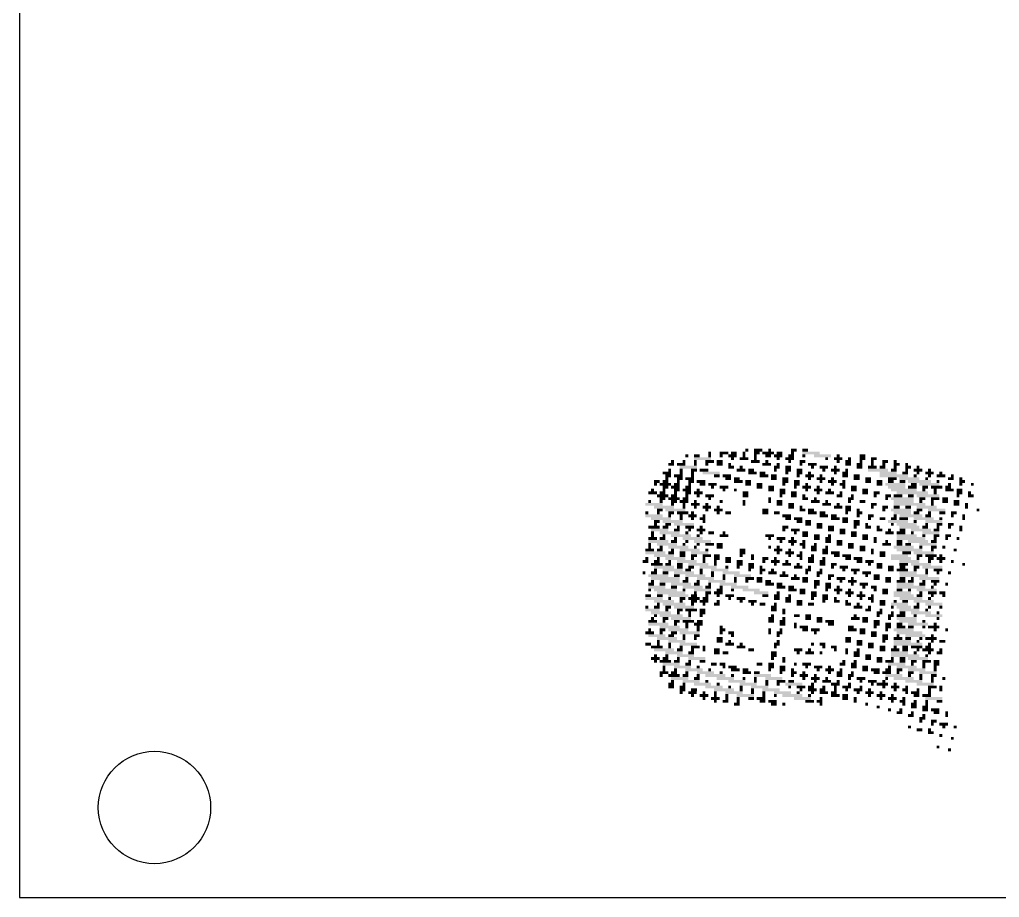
# Model space of a CAD drawing. Extents: x 0 to 386, y 0 to 144.
# Drawn here: x 0 to 21.8, y 0 to 19.53 of the extents above; entities that cross this region are included whole.
import ezdxf

# ---------------------------------------------------------------- set-up
doc = ezdxf.new("R2010")
doc.units = 0
doc.layers.add('20', color=30, linetype='CONTINUOUS')
doc.layers.add('21', color=253, linetype='CONTINUOUS')

# ---------------------------------------------------------------- blocks, each defined once
blk = doc.blocks.new('RECT')
blk.add_solid([(-0.5, -0.5), (0.5, -0.5), (-0.5, 0.5), (0.5, 0.5)])

msp = doc.modelspace()

# ---------------------------------------------------------------- linework, layer by layer
at = {"layer": '20'}
for p, q in [((0, 96.4), (0, 0)), ((0, 0), (385.6, 0))]:
    msp.add_line(p, q, dxfattribs=at)
msp.add_circle((3, 2), 1.25, dxfattribs=at)

# ---------------------------------------------------------------- block references
at = {"layer": '21', "yscale": 0.0635}
for p, xscale in [((14.8435, 9.8243), 0.0635), ((15.0658, 9.8243), 0.127), ((15.3515, 9.8878), 0.0635), ((15.3515, 9.8243), 0.0635), ((15.6055, 9.8243), 0.0635), ((15.669, 9.8878), 0.1905), ((15.8595, 9.8243), 0.1905), ((15.8913, 9.8878), 0.127), ((16.1135, 9.8878), 0.0635), ((16.1135, 9.8243), 0.0635), ((16.177, 9.9512), 0.0635), ((16.431, 9.9512), 0.1905), ((16.3993, 9.8878), 0.127), ((16.3675, 9.8243), 0.0635), ((16.6532, 9.8878), 0.254), ((16.6532, 9.8243), 0.127), ((16.685, 9.9512), 0.0635), ((16.8755, 9.8243), 0.1905), ((16.9073, 9.8878), 0.127), ((17.1613, 9.8243), 0.127), ((17.2248, 9.9512), 0.127), ((17.193, 9.8878), 0.0635), ((17.4788, 9.9512), 0.127), ((17.6058, 9.8878), 0.381), ((17.447, 9.8243), 0.0635), ((17.8598, 9.8243), 0.381), ((18.209, 9.8243), 0.0635), ((18.7488, 9.8243), 0.127), ((14.4943, 9.6338), 0.127), ((14.526, 9.6973), 0.0635), ((14.7165, 9.6338), 0.1905), ((14.8753, 9.5702), 0.381), ((14.78, 9.6973), 0.0635), ((15.1928, 9.7607), 0.381), ((15.034, 9.6973), 0.0635), ((15.034, 9.6338), 0.0635), ((15.3515, 9.6973), 0.1905), ((15.288, 9.6338), 0.0635), ((15.5738, 9.6973), 0.127), ((15.5738, 9.6338), 0.127), ((15.796, 9.6338), 0.0635), ((15.8277, 9.5702), 0.127), ((15.8595, 9.7607), 0.0635), ((16.1135, 9.7607), 0.1905), ((16.05, 9.5702), 0.0635), ((16.3675, 9.6973), 0.1905), ((16.3675, 9.7607), 0.0635), ((16.6215, 9.6338), 0.1905), ((16.6215, 9.6973), 0.0635), ((16.8438, 9.5702), 0.127), ((16.8755, 9.7607), 0.0635), ((16.8755, 9.6338), 0.0635), ((17.1295, 9.7607), 0.1905), ((17.0978, 9.5702), 0.127), ((17.1295, 9.6973), 0.0635), ((17.4153, 9.6973), 0.127), ((17.3835, 9.6338), 0.0635), ((17.6375, 9.6338), 0.1905), ((17.6375, 9.5702), 0.0635), ((17.8915, 9.5702), 0.1905), ((17.955, 9.7607), 0.0635), ((18.209, 9.7607), 0.1905), ((18.1455, 9.5702), 0.0635), ((18.209, 9.6973), 0.0635), ((18.4313, 9.6973), 0.127), ((18.4313, 9.6338), 0.127), ((18.463, 9.7607), 0.0635), ((18.6852, 9.6338), 0.127), ((18.6852, 9.5702), 0.127), ((18.717, 9.6973), 0.0635), ((18.7488, 9.7607), 0.127), ((18.971, 9.5702), 0.1905), ((19.0028, 9.7607), 0.127), ((18.971, 9.6973), 0.0635), ((18.971, 9.6338), 0.0635), ((19.1933, 9.5702), 0.127), ((19.2568, 9.6973), 0.127), ((19.225, 9.6338), 0.0635), ((19.479, 9.6973), 0.0635), ((19.5108, 9.6338), 0.127), ((19.479, 9.5702), 0.0635), ((19.7647, 9.5702), 0.127), ((19.733, 9.6338), 0.0635), ((19.987, 9.5702), 0.0635), ((14.399, 9.4433), 0.1905), ((14.4308, 9.3797), 0.127), ((14.4625, 9.5068), 0.0635), ((14.653, 9.3797), 0.1905), ((14.7165, 9.5068), 0.0635), ((14.7165, 9.4433), 0.0635), ((14.9705, 9.4433), 0.0635), ((14.9705, 9.3797), 0.0635), ((15.0023, 9.5068), 0.127), ((15.2245, 9.5068), 0.1905), ((15.3833, 9.4433), 0.381), ((15.5103, 9.3797), 0.127), ((15.7325, 9.3797), 0.1905), ((16.05, 9.5068), 0.1905), ((16.2722, 9.5068), 0.127), ((16.304, 9.4433), 0.1905), ((16.558, 9.3797), 0.1905), ((16.5263, 9.4433), 0.127), ((16.7803, 9.3797), 0.127), ((16.812, 9.5068), 0.0635), ((17.0978, 9.5068), 0.127), ((17.066, 9.4433), 0.0635), ((17.3517, 9.5068), 0.127), ((17.3517, 9.4433), 0.127), ((17.32, 9.3797), 0.0635), ((17.574, 9.3797), 0.1905), ((17.574, 9.4433), 0.0635), ((17.828, 9.3797), 0.0635), ((17.8915, 9.5068), 0.0635), ((18.1455, 9.5068), 0.1905), ((18.1455, 9.4433), 0.0635), ((18.3678, 9.4433), 0.127), ((18.3678, 9.3797), 0.127), ((18.3995, 9.5068), 0.0635), ((18.6218, 9.3797), 0.127), ((19.098, 9.5068), 0.4445), ((19.3203, 9.4433), 0.381), ((19.4473, 9.3797), 0.635), ((19.4473, 9.5068), 0.127), ((19.7013, 9.4433), 0.127), ((19.733, 9.5068), 0.0635), ((19.987, 9.5068), 0.1905), ((19.9235, 9.3797), 0.0635), ((19.987, 9.4433), 0.0635), ((20.241, 9.4433), 0.1905), ((20.241, 9.5068), 0.0635), ((20.241, 9.3797), 0.0635), ((20.495, 9.3797), 0.1905), ((20.495, 9.4433), 0.0635), ((20.749, 9.3797), 0.0635), ((14.145, 9.1893), 0.0635), ((14.1768, 9.2528), 0.127), ((14.3673, 9.1893), 0.254), ((14.3673, 9.2528), 0.127), ((14.3673, 9.1258), 0.127), ((14.399, 9.3163), 0.0635), ((14.5895, 9.1258), 0.1905), ((14.6212, 9.1893), 0.127), ((14.653, 9.2528), 0.0635), ((14.6848, 9.3163), 0.127), ((14.907, 9.3163), 0.1905), ((14.8753, 9.1258), 0.127), ((14.907, 9.1893), 0.0635), ((14.9388, 9.2528), 0.127), ((15.161, 9.2528), 0.1905), ((15.1928, 9.1893), 0.127), ((15.415, 9.1893), 0.1905), ((15.415, 9.1258), 0.0635), ((15.669, 9.1258), 0.1905), ((15.7643, 9.3163), 0.127), ((15.9865, 9.2528), 0.1905), ((15.9548, 9.3163), 0.127), ((16.2088, 9.2528), 0.127), ((16.2088, 9.1893), 0.127), ((16.4627, 9.1893), 0.127), ((16.4627, 9.1258), 0.127), ((16.7168, 9.1258), 0.127), ((16.7803, 9.3163), 0.127), ((17.0343, 9.3163), 0.127), ((17.0343, 9.2528), 0.127), ((17.0025, 9.1893), 0.0635), ((17.2883, 9.2528), 0.127), ((17.2883, 9.1893), 0.127), ((17.2565, 9.1258), 0.0635), ((17.5105, 9.1258), 0.1905), ((17.5105, 9.1893), 0.0635), ((17.574, 9.3163), 0.0635), ((17.828, 9.3163), 0.1905), ((17.7645, 9.1258), 0.0635), ((17.828, 9.2528), 0.0635), ((18.082, 9.2528), 0.1905), ((18.082, 9.3163), 0.0635), ((18.082, 9.1893), 0.0635), ((18.3042, 9.1893), 0.127), ((18.336, 9.2528), 0.0635), ((18.336, 9.1258), 0.0635), ((18.5583, 9.1258), 0.127), ((18.6218, 9.3163), 0.127), ((18.8758, 9.3163), 0.127), ((18.8758, 9.2528), 0.127), ((19.1298, 9.2528), 0.127), ((19.1298, 9.1893), 0.127), ((19.479, 9.1893), 0.4445), ((19.4155, 9.3163), 0.1905), ((19.3838, 9.2528), 0.127), ((19.5108, 9.1258), 0.381), ((19.7965, 9.3163), 0.4445), ((19.6378, 9.2528), 0.127), ((19.86, 9.1258), 0.1905), ((20.0188, 9.2528), 0.508), ((19.8918, 9.1893), 0.127), ((20.241, 9.1893), 0.4445), ((20.1457, 9.1258), 0.127), ((20.1775, 9.3163), 0.0635), ((20.3998, 9.1258), 0.254), ((20.4315, 9.2528), 0.0635), ((20.6538, 9.1258), 0.127), ((20.7172, 9.3163), 0.127), ((20.6855, 9.1893), 0.0635), ((20.9395, 9.3163), 0.0635), ((20.9713, 9.2528), 0.127), ((20.9395, 9.1893), 0.0635), ((21.1935, 9.1893), 0.0635), ((14.0815, 8.9988), 0.1905), ((14.0815, 9.0623), 0.0635), ((14.3038, 8.9352), 0.254), ((14.3038, 8.9988), 0.127), ((14.3355, 9.0623), 0.0635), ((14.5578, 8.9352), 0.127), ((14.6212, 9.0623), 0.127), ((14.5895, 8.9988), 0.0635), ((14.8435, 9.0623), 0.1905), ((14.8435, 8.9352), 0.0635), ((14.8753, 8.9988), 0.127), ((15.0975, 8.9988), 0.1905), ((15.0975, 9.0623), 0.0635), ((15.0975, 8.9352), 0.0635), ((15.3515, 8.9352), 0.1905), ((15.669, 9.0623), 0.0635), ((15.923, 9.0623), 0.0635), ((16.1453, 8.9988), 0.127), ((16.1453, 8.9352), 0.127), ((16.7168, 9.0623), 0.127), ((16.9708, 9.0623), 0.127), ((16.9708, 8.9988), 0.127), ((16.939, 8.9352), 0.0635), ((17.2248, 8.9988), 0.127), ((17.2248, 8.9352), 0.127), ((17.447, 8.9352), 0.0635), ((17.5105, 9.0623), 0.0635), ((17.7645, 9.0623), 0.1905), ((17.7645, 8.9988), 0.0635), ((18.0185, 8.9988), 0.1905), ((18.0185, 9.0623), 0.0635), ((18.2408, 8.9352), 0.127), ((18.2725, 8.9988), 0.0635), ((18.5265, 8.9352), 0.0635), ((18.5583, 9.0623), 0.127), ((18.8123, 9.0623), 0.127), ((18.8123, 8.9988), 0.127), ((19.0663, 8.9988), 0.127), ((19.0345, 8.9352), 0.0635), ((19.3203, 8.9352), 0.127), ((19.6695, 9.0623), 0.5715), ((19.5425, 8.9352), 0.1905), ((19.86, 8.9988), 0.6985), ((19.8283, 8.9352), 0.127), ((20.2093, 8.9352), 0.508), ((20.114, 9.0623), 0.0635), ((20.368, 9.0623), 0.0635), ((20.368, 8.9988), 0.0635), ((20.6855, 9.0623), 0.1905), ((20.9078, 9.0623), 0.127), ((20.9078, 8.9988), 0.127), ((20.876, 8.9352), 0.0635), ((21.13, 8.9988), 0.0635), ((21.1618, 8.9352), 0.127), ((14.1133, 8.7447), 0.381), ((14.018, 8.8083), 0.0635), ((14.272, 8.8083), 0.0635), ((14.3038, 8.8718), 0.127), ((14.5578, 8.8718), 0.254), ((14.526, 8.7447), 0.0635), ((14.5578, 8.8083), 0.127), ((14.78, 8.8083), 0.1905), ((14.8117, 8.8718), 0.127), ((14.78, 8.7447), 0.0635), ((15.034, 8.7447), 0.1905), ((15.034, 8.8083), 0.0635), ((15.288, 8.7447), 0.0635), ((15.3515, 8.8718), 0.0635), ((15.6055, 8.8083), 0.0635), ((16.1135, 8.8083), 0.0635), ((16.1135, 8.7447), 0.0635), ((16.685, 8.8718), 0.0635), ((16.685, 8.8083), 0.0635), ((16.9073, 8.8083), 0.127), ((16.9073, 8.7447), 0.127), ((17.1613, 8.7447), 0.127), ((17.4788, 8.8718), 0.127), ((17.701, 8.8083), 0.1905), ((17.701, 8.8718), 0.0635), ((17.955, 8.7447), 0.1905), ((17.955, 8.8083), 0.0635), ((18.209, 8.7447), 0.0635), ((18.4947, 8.8718), 0.127), ((18.463, 8.8083), 0.0635), ((18.7488, 8.8083), 0.127), ((19.0028, 8.7447), 0.127), ((19.2885, 8.8718), 0.0635), ((19.6378, 8.8718), 0.508), ((19.6695, 8.8083), 0.4445), ((19.7965, 8.7447), 0.6985), ((20.0823, 8.8718), 0.127), ((20.0505, 8.8083), 0.0635), ((20.368, 8.8718), 0.1905), ((20.3045, 8.8083), 0.0635), ((20.3045, 8.7447), 0.0635), ((20.5903, 8.8718), 0.127), ((20.5903, 8.8083), 0.127), ((20.8443, 8.8083), 0.127), ((20.8443, 8.7447), 0.127), ((21.0665, 8.7447), 0.0635), ((13.9545, 8.5542), 0.0635), ((14.1133, 8.4908), 0.381), ((14.3355, 8.6813), 0.4445), ((14.2403, 8.6178), 0.127), ((14.2085, 8.5542), 0.0635), ((14.5895, 8.6178), 0.4445), ((14.4625, 8.4908), 0.0635), ((14.4943, 8.5542), 0.127), ((14.7483, 8.5542), 0.254), ((14.7165, 8.4908), 0.0635), ((14.78, 8.6813), 0.0635), ((14.9705, 8.4908), 0.1905), ((14.9705, 8.5542), 0.0635), ((15.034, 8.6813), 0.0635), ((15.288, 8.6813), 0.1905), ((15.2245, 8.4908), 0.0635), ((15.288, 8.6178), 0.0635), ((15.542, 8.6178), 0.1905), ((15.542, 8.6813), 0.0635), ((15.542, 8.5542), 0.0635), ((15.7643, 8.5542), 0.127), ((16.5898, 8.6178), 0.127), ((16.5898, 8.5542), 0.127), ((16.8438, 8.5542), 0.127), ((17.066, 8.4908), 0.1905), ((17.1613, 8.6813), 0.127), ((17.3835, 8.6813), 0.0635), ((17.4153, 8.6178), 0.127), ((17.6375, 8.5542), 0.1905), ((17.6058, 8.6178), 0.127), ((17.8598, 8.5542), 0.127), ((17.8915, 8.4908), 0.1905), ((18.1137, 8.4908), 0.127), ((18.209, 8.6813), 0.1905), ((18.4313, 8.6813), 0.127), ((18.4313, 8.6178), 0.127), ((18.3995, 8.5542), 0.0635), ((18.6852, 8.5542), 0.127), ((18.6535, 8.6178), 0.0635), ((18.6535, 8.4908), 0.0635), ((18.9393, 8.4908), 0.127), ((18.971, 8.6813), 0.0635), ((19.2568, 8.6813), 0.127), ((19.225, 8.6178), 0.0635), ((19.606, 8.6178), 0.4445), ((19.5108, 8.6813), 0.127), ((19.6378, 8.5542), 0.381), ((19.479, 8.4908), 0.0635), ((19.8283, 8.4908), 0.508), ((19.7647, 8.6813), 0.127), ((19.9552, 8.5542), 0.127), ((20.1775, 8.6813), 0.4445), ((20.0188, 8.6178), 0.127), ((20.2093, 8.4908), 0.127), ((20.3998, 8.6178), 0.381), ((20.241, 8.5542), 0.0635), ((20.5267, 8.5542), 0.127), ((20.749, 8.4908), 0.0635), ((20.7808, 8.5542), 0.127), ((21.003, 8.4908), 0.0635), ((21.0665, 8.6813), 0.0635), ((21.3205, 8.6178), 0.0635), ((14.272, 8.4273), 0.4445), ((14.145, 8.3003), 0.0635), ((14.1768, 8.3637), 0.127), ((14.526, 8.3637), 0.4445), ((14.4308, 8.3003), 0.127), ((14.78, 8.3003), 0.4445), ((14.7165, 8.4273), 0.0635), ((14.9705, 8.4273), 0.0635), ((15.1928, 8.4273), 0.127), ((15.2245, 8.3637), 0.0635), ((17.0978, 8.4273), 0.127), ((17.32, 8.4273), 0.1905), ((17.3517, 8.3637), 0.127), ((17.5422, 8.3637), 0.127), ((17.5422, 8.3003), 0.127), ((17.7963, 8.3003), 0.127), ((18.1455, 8.4273), 0.1905), ((18.3678, 8.4273), 0.127), ((18.3678, 8.3637), 0.127), ((18.6218, 8.3637), 0.127), ((18.6218, 8.3003), 0.127), ((18.844, 8.3003), 0.0635), ((18.9075, 8.4273), 0.0635), ((19.1933, 8.4273), 0.127), ((19.5425, 8.3637), 0.4445), ((19.4473, 8.4273), 0.127), ((19.4155, 8.3003), 0.0635), ((19.733, 8.3003), 0.4445), ((19.6695, 8.4273), 0.1905), ((20.114, 8.4273), 0.4445), ((19.9235, 8.3637), 0.0635), ((20.3362, 8.3637), 0.381), ((20.1775, 8.3003), 0.0635), ((20.4633, 8.3003), 0.127), ((20.495, 8.4273), 0.0635), ((20.7172, 8.3003), 0.127), ((21.003, 8.4273), 0.0635), ((14.1133, 8.2368), 0.254), ((14.0815, 8.1098), 0.0635), ((14.0815, 8.0463), 0.0635), ((14.2403, 8.1733), 0.381), ((14.4625, 8.1098), 0.4445), ((14.3355, 8.0463), 0.0635), ((14.3673, 8.2368), 0.127), ((14.7165, 8.0463), 0.4445), ((14.6212, 8.1733), 0.127), ((14.653, 8.2368), 0.0635), ((14.907, 8.2368), 0.1905), ((14.8435, 8.1098), 0.0635), ((14.907, 8.1733), 0.0635), ((15.161, 8.1733), 0.1905), ((15.0975, 8.0463), 0.0635), ((15.161, 8.2368), 0.0635), ((15.161, 8.1098), 0.0635), ((15.3833, 8.1098), 0.127), ((15.669, 8.0463), 0.1905), ((15.669, 8.1098), 0.0635), ((16.685, 8.0463), 0.1905), ((17.0343, 8.2368), 0.127), ((17.0025, 8.1733), 0.0635), ((17.2565, 8.1733), 0.1905), ((17.2565, 8.1098), 0.0635), ((17.4788, 8.1098), 0.127), ((17.4788, 8.0463), 0.127), ((17.7327, 8.0463), 0.127), ((17.7963, 8.2368), 0.127), ((18.0503, 8.2368), 0.127), ((18.0503, 8.1733), 0.127), ((18.0185, 8.0463), 0.0635), ((18.3042, 8.1733), 0.127), ((18.3042, 8.1098), 0.127), ((18.5583, 8.1098), 0.127), ((18.5583, 8.0463), 0.127), ((18.59, 8.2368), 0.0635), ((18.8123, 8.0463), 0.127), ((18.8758, 8.2368), 0.127), ((19.098, 8.2368), 0.0635), ((19.1298, 8.1733), 0.127), ((19.352, 8.1098), 0.1905), ((19.352, 8.1733), 0.0635), ((19.606, 8.1098), 0.1905), ((19.733, 8.0463), 0.4445), ((19.7965, 8.2368), 0.4445), ((19.6378, 8.1733), 0.127), ((20.0505, 8.1733), 0.4445), ((19.86, 8.1098), 0.0635), ((20.1457, 8.2368), 0.127), ((20.2728, 8.1098), 0.381), ((20.114, 8.0463), 0.0635), ((20.3998, 8.1733), 0.127), ((20.3998, 8.0463), 0.127), ((20.4315, 8.2368), 0.0635), ((20.6538, 8.0463), 0.127), ((20.6855, 8.2368), 0.0635), ((20.9395, 8.2368), 0.0635), ((20.9395, 8.1733), 0.0635), ((14.0815, 7.9828), 0.1905), ((14.2085, 7.9193), 0.4445), ((14.018, 7.8558), 0.0635), ((14.399, 7.8558), 0.4445), ((14.3038, 7.9828), 0.127), ((14.5578, 7.9193), 0.127), ((14.5895, 7.9828), 0.0635), ((14.9705, 7.9828), 0.4445), ((14.78, 7.8558), 0.0635), ((14.8435, 7.9193), 0.0635), ((15.1928, 7.9193), 0.381), ((15.0975, 7.8558), 0.0635), ((15.3515, 7.8558), 0.1905), ((15.5738, 7.8558), 0.127), ((16.685, 7.9828), 0.0635), ((16.939, 7.9828), 0.1905), ((16.939, 7.9193), 0.0635), ((17.193, 7.9193), 0.1905), ((17.193, 7.9828), 0.0635), ((17.193, 7.8558), 0.0635), ((17.4153, 7.8558), 0.127), ((17.447, 7.9193), 0.0635), ((17.7327, 7.9828), 0.127), ((17.701, 7.8558), 0.0635), ((17.9868, 7.9828), 0.127), ((17.9868, 7.9193), 0.127), ((18.2408, 7.9193), 0.127), ((18.2408, 7.8558), 0.127), ((18.4947, 7.8558), 0.127), ((18.8123, 7.9828), 0.127), ((19.0345, 7.9828), 0.0635), ((19.0345, 7.9193), 0.0635), ((19.2885, 7.8558), 0.1905), ((19.2885, 7.9193), 0.0635), ((19.5742, 7.9193), 0.127), ((19.5742, 7.8558), 0.127), ((19.8283, 7.9828), 0.635), ((19.7647, 7.8558), 0.127), ((19.987, 7.9193), 0.4445), ((20.2093, 7.8558), 0.381), ((20.3362, 7.9193), 0.127), ((20.368, 7.9828), 0.0635), ((20.622, 7.9828), 0.0635), ((20.876, 7.9828), 0.0635), ((14.145, 7.6653), 0.4445), ((14.018, 7.7288), 0.1905), ((14.018, 7.7923), 0.0635), ((14.3355, 7.6018), 0.4445), ((14.2403, 7.7288), 0.127), ((14.272, 7.7923), 0.0635), ((14.653, 7.7923), 0.4445), ((14.4943, 7.6653), 0.127), ((14.526, 7.7288), 0.0635), ((14.907, 7.7288), 0.4445), ((14.7483, 7.6653), 0.127), ((14.7483, 7.6018), 0.127), ((15.1293, 7.6653), 0.381), ((15.0023, 7.6018), 0.127), ((15.034, 7.7923), 0.0635), ((15.288, 7.6018), 0.1905), ((15.288, 7.7288), 0.0635), ((15.5103, 7.6018), 0.127), ((15.5738, 7.7923), 0.127), ((16.0817, 7.7288), 0.127), ((16.0817, 7.6653), 0.127), ((16.05, 7.6018), 0.0635), ((16.304, 7.6018), 0.0635), ((16.685, 7.7923), 0.0635), ((16.8755, 7.7288), 0.1905), ((16.8755, 7.7923), 0.0635), ((16.8755, 7.6653), 0.0635), ((17.1295, 7.6653), 0.1905), ((17.1295, 7.7288), 0.0635), ((17.1295, 7.6018), 0.0635), ((17.3517, 7.6018), 0.127), ((17.3835, 7.6653), 0.0635), ((17.447, 7.7923), 0.0635), ((17.6693, 7.7923), 0.127), ((17.6693, 7.7288), 0.127), ((17.6375, 7.6018), 0.0635), ((17.9232, 7.7288), 0.127), ((17.9232, 7.6653), 0.127), ((17.955, 7.7923), 0.0635), ((18.1455, 7.6653), 0.1905), ((18.1773, 7.6018), 0.127), ((18.3995, 7.6018), 0.1905), ((18.4947, 7.7923), 0.127), ((18.7488, 7.7923), 0.127), ((18.7488, 7.7288), 0.127), ((18.971, 7.7288), 0.0635), ((18.971, 7.6653), 0.0635), ((19.1933, 7.6653), 0.127), ((19.1933, 7.6018), 0.127), ((19.5742, 7.6018), 0.381), ((19.6695, 7.7923), 0.4445), ((19.7965, 7.7288), 0.5715), ((19.733, 7.6653), 0.1905), ((20.114, 7.6653), 0.4445), ((20.0188, 7.6018), 0.127), ((20.0505, 7.7923), 0.0635), ((20.2728, 7.6018), 0.254), ((20.3362, 7.7923), 0.127), ((20.3045, 7.7288), 0.0635), ((20.495, 7.6018), 0.0635), ((20.5585, 7.7923), 0.0635), ((20.8125, 7.7288), 0.0635), ((13.9228, 7.4748), 0.127), ((13.9545, 7.5383), 0.0635), ((14.1768, 7.4113), 0.254), ((14.1768, 7.4748), 0.127), ((14.2085, 7.5383), 0.0635), ((14.5895, 7.5383), 0.4445), ((14.4308, 7.4113), 0.127), ((14.4625, 7.4748), 0.0635), ((14.8435, 7.4748), 0.4445), ((14.6848, 7.4113), 0.127), ((15.0975, 7.4113), 0.4445), ((14.9705, 7.5383), 0.0635), ((15.2245, 7.5383), 0.0635), ((15.2245, 7.4748), 0.0635), ((15.4785, 7.4748), 0.0635), ((15.4785, 7.4113), 0.0635), ((15.5103, 7.5383), 0.127), ((15.7643, 7.5383), 0.127), ((15.7643, 7.4748), 0.127), ((16.0183, 7.4748), 0.127), ((16.0183, 7.4113), 0.127), ((16.2722, 7.4113), 0.127), ((16.304, 7.5383), 0.0635), ((16.5898, 7.5383), 0.127), ((16.558, 7.4748), 0.0635), ((16.812, 7.4748), 0.1905), ((16.812, 7.5383), 0.0635), ((16.812, 7.4113), 0.0635), ((17.066, 7.4113), 0.1905), ((17.066, 7.4748), 0.0635), ((17.32, 7.4113), 0.0635), ((17.3835, 7.5383), 0.0635), ((17.6058, 7.5383), 0.127), ((17.6058, 7.4748), 0.127), ((17.8598, 7.4748), 0.127), ((17.8598, 7.4113), 0.127), ((17.8915, 7.5383), 0.0635), ((18.1137, 7.4113), 0.127), ((18.4313, 7.5383), 0.127), ((18.6535, 7.5383), 0.1905), ((18.6852, 7.4748), 0.127), ((18.9075, 7.4748), 0.1905), ((18.9075, 7.4113), 0.0635), ((19.1298, 7.4113), 0.127), ((19.606, 7.5383), 0.4445), ((19.6695, 7.4113), 0.1905), ((19.7965, 7.4748), 0.4445), ((20.0505, 7.4113), 0.4445), ((19.987, 7.5383), 0.0635), ((20.2728, 7.5383), 0.127), ((20.241, 7.4748), 0.0635), ((20.495, 7.5383), 0.1905), ((20.495, 7.4748), 0.0635), ((20.749, 7.4748), 0.0635), ((21.003, 7.4113), 0.0635), ((13.891, 7.2208), 0.0635), ((14.1133, 7.2208), 0.127), ((14.3355, 7.3478), 0.4445), ((14.145, 7.2843), 0.0635), ((14.526, 7.2843), 0.4445), ((14.3673, 7.2208), 0.127), ((14.78, 7.2208), 0.4445), ((14.6848, 7.3478), 0.127), ((14.8753, 7.2843), 0.127), ((14.9388, 7.3478), 0.127), ((15.161, 7.2843), 0.0635), ((15.161, 7.2208), 0.0635), ((15.3198, 7.3478), 0.381), ((15.415, 7.2208), 0.0635), ((15.5738, 7.2843), 0.381), ((15.8277, 7.2208), 0.381), ((15.7325, 7.3478), 0.0635), ((15.9865, 7.3478), 0.0635), ((16.2722, 7.3478), 0.127), ((16.2405, 7.2843), 0.0635), ((16.4945, 7.3478), 0.0635), ((16.4945, 7.2208), 0.0635), ((16.5263, 7.2843), 0.127), ((16.7485, 7.2208), 0.1905), ((16.7485, 7.2843), 0.0635), ((17.0025, 7.2208), 0.0635), ((17.32, 7.3478), 0.1905), ((17.5422, 7.2843), 0.127), ((17.5105, 7.2208), 0.0635), ((17.574, 7.3478), 0.0635), ((17.7963, 7.2208), 0.127), ((17.828, 7.2843), 0.0635), ((18.082, 7.3478), 0.0635), ((18.336, 7.3478), 0.1905), ((18.336, 7.2843), 0.0635), ((18.59, 7.2843), 0.1905), ((18.59, 7.2208), 0.0635), ((18.844, 7.2208), 0.1905), ((19.1298, 7.3478), 0.127), ((19.3838, 7.3478), 0.127), ((19.3838, 7.2843), 0.127), ((19.6378, 7.2843), 0.254), ((19.7647, 7.2208), 0.381), ((19.6378, 7.3478), 0.127), ((19.9552, 7.3478), 0.127), ((19.9235, 7.2843), 0.0635), ((20.3045, 7.3478), 0.4445), ((20.1775, 7.2843), 0.0635), ((20.1775, 7.2208), 0.0635), ((20.4315, 7.2843), 0.1905), ((20.4315, 7.2208), 0.0635), ((20.6855, 7.2208), 0.0635), ((14.2085, 7.1573), 0.4445), ((14.0498, 6.9668), 0.127), ((14.0815, 7.0303), 0.0635), ((14.3673, 7.0938), 0.635), ((14.4625, 7.0303), 0.4445), ((14.3038, 6.9668), 0.127), ((14.7165, 6.9668), 0.4445), ((14.6212, 7.1573), 0.127), ((14.8117, 7.0303), 0.127), ((15.034, 7.1573), 0.4445), ((14.8435, 7.0938), 0.0635), ((15.0658, 6.9668), 0.127), ((15.0975, 7.0303), 0.0635), ((15.2563, 7.0938), 0.381), ((15.3515, 6.9668), 0.0635), ((15.5103, 7.0303), 0.381), ((15.415, 7.1573), 0.0635), ((15.7643, 6.9668), 0.381), ((15.669, 7.1573), 0.0635), ((15.669, 7.0938), 0.0635), ((16.0817, 7.1573), 0.381), ((15.923, 7.0938), 0.0635), ((15.923, 7.0303), 0.0635), ((16.2405, 7.0938), 0.1905), ((16.177, 7.0303), 0.0635), ((16.4627, 7.0938), 0.127), ((16.4627, 7.0303), 0.127), ((16.6532, 7.0303), 0.127), ((16.685, 6.9668), 0.1905), ((16.9073, 6.9668), 0.127), ((17.0025, 7.1573), 0.1905), ((17.2565, 7.0938), 0.1905), ((17.2565, 7.1573), 0.0635), ((17.4788, 7.0938), 0.127), ((17.4788, 7.0303), 0.127), ((17.7327, 7.0303), 0.127), ((17.7327, 6.9668), 0.127), ((17.7645, 7.1573), 0.0635), ((17.9868, 6.9668), 0.127), ((18.0503, 7.1573), 0.127), ((18.0185, 7.0938), 0.0635), ((18.2725, 7.0938), 0.1905), ((18.2725, 7.0303), 0.0635), ((18.5265, 7.0303), 0.1905), ((18.5265, 7.0938), 0.0635), ((18.5265, 6.9668), 0.0635), ((18.7805, 6.9668), 0.1905), ((18.844, 7.1573), 0.0635), ((19.0663, 7.1573), 0.127), ((19.0663, 7.0938), 0.127), ((19.3203, 7.0938), 0.127), ((19.3203, 7.0303), 0.127), ((19.606, 7.0303), 0.1905), ((19.7013, 6.9668), 0.381), ((19.8918, 7.1573), 0.635), ((19.6378, 7.0938), 0.127), ((19.8283, 7.0303), 0.127), ((19.86, 7.0938), 0.0635), ((20.241, 7.0938), 0.4445), ((20.0823, 6.9668), 0.127), ((20.114, 7.0303), 0.0635), ((20.368, 7.0303), 0.1905), ((20.368, 6.9668), 0.0635), ((20.622, 6.9668), 0.0635), ((14.1768, 6.9033), 0.381), ((14.018, 6.8398), 0.0635), ((14.3673, 6.8398), 0.508), ((14.4943, 6.7763), 0.635), ((14.5578, 6.9033), 0.127), ((14.9705, 6.9033), 0.4445), ((14.78, 6.8398), 0.0635), ((15.1928, 6.8398), 0.381), ((15.034, 6.7763), 0.0635), ((15.3198, 6.9033), 0.127), ((15.3198, 6.7763), 0.127), ((15.542, 6.7763), 0.1905), ((15.5738, 6.8398), 0.127), ((15.6055, 6.9033), 0.0635), ((15.8595, 6.8398), 0.0635), ((16.0183, 6.9033), 0.381), ((16.2722, 6.8398), 0.381), ((16.4945, 6.7763), 0.3175), ((16.939, 6.9033), 0.1905), ((16.8755, 6.7763), 0.0635), ((17.1613, 6.9033), 0.127), ((17.193, 6.8398), 0.1905), ((17.4153, 6.8398), 0.127), ((17.4153, 6.7763), 0.127), ((17.6693, 6.7763), 0.127), ((17.701, 6.9033), 0.0635), ((17.955, 6.8398), 0.0635), ((17.9868, 6.9033), 0.127), ((18.209, 6.8398), 0.1905), ((18.209, 6.9033), 0.0635), ((18.209, 6.7763), 0.0635), ((18.463, 6.7763), 0.1905), ((18.463, 6.8398), 0.0635), ((18.717, 6.7763), 0.0635), ((18.7805, 6.9033), 0.0635), ((19.0028, 6.9033), 0.127), ((19.0345, 6.8398), 0.0635), ((19.2568, 6.8398), 0.127), ((19.2568, 6.7763), 0.127), ((19.6378, 6.7763), 0.381), ((19.5742, 6.8398), 0.127), ((19.8283, 6.9033), 0.635), ((19.7965, 6.8398), 0.0635), ((20.1775, 6.8398), 0.4445), ((20.0505, 6.7763), 0.0635), ((20.3045, 6.7763), 0.1905), ((20.3045, 6.9033), 0.0635), ((20.5267, 6.7763), 0.127), ((13.9863, 6.7128), 0.127), ((14.1133, 6.6493), 0.381), ((14.3355, 6.5857), 0.4445), ((14.2403, 6.7128), 0.127), ((14.2085, 6.5223), 0.0635), ((14.5578, 6.5223), 0.508), ((14.653, 6.7128), 0.4445), ((14.4625, 6.6493), 0.0635), ((14.7165, 6.5857), 0.0635), ((14.7483, 6.6493), 0.127), ((15.0023, 6.6493), 0.254), ((14.9705, 6.5223), 0.0635), ((15.0023, 6.7128), 0.127), ((15.0023, 6.5857), 0.127), ((15.2245, 6.5857), 0.1905), ((15.2563, 6.6493), 0.127), ((15.2245, 6.5223), 0.0635), ((15.288, 6.7128), 0.0635), ((15.5103, 6.5223), 0.127), ((15.542, 6.7128), 0.0635), ((15.542, 6.5857), 0.0635), ((15.796, 6.7128), 0.1905), ((15.796, 6.6493), 0.0635), ((16.05, 6.6493), 0.1905), ((16.05, 6.5857), 0.0635), ((16.304, 6.5857), 0.1905), ((16.304, 6.5223), 0.0635), ((16.5263, 6.5223), 0.127), ((16.5898, 6.7128), 0.127), ((16.8438, 6.7128), 0.127), ((16.8438, 6.6493), 0.127), ((16.812, 6.5223), 0.0635), ((17.0978, 6.6493), 0.127), ((17.0978, 6.5857), 0.127), ((17.1295, 6.7128), 0.0635), ((17.3517, 6.5857), 0.127), ((17.3517, 6.5223), 0.127), ((17.6058, 6.5223), 0.127), ((17.6693, 6.7128), 0.127), ((17.6375, 6.6493), 0.0635), ((17.9232, 6.7128), 0.127), ((17.9232, 6.6493), 0.127), ((17.8915, 6.5857), 0.0635), ((18.1455, 6.6493), 0.0635), ((18.1773, 6.5857), 0.127), ((18.3995, 6.5857), 0.0635), ((18.4313, 6.5223), 0.127), ((18.463, 6.7128), 0.0635), ((18.717, 6.7128), 0.1905), ((18.6535, 6.5223), 0.0635), ((18.717, 6.6493), 0.0635), ((18.9393, 6.6493), 0.127), ((18.971, 6.7128), 0.0635), ((18.971, 6.5857), 0.0635), ((19.1933, 6.5857), 0.127), ((19.1933, 6.5223), 0.127), ((19.5742, 6.5223), 0.381), ((19.6695, 6.7128), 0.4445), ((19.479, 6.5857), 0.0635), ((19.8283, 6.6493), 0.508), ((19.7013, 6.5857), 0.127), ((20.114, 6.5857), 0.4445), ((19.987, 6.5223), 0.0635), ((20.0188, 6.7128), 0.127), ((20.3362, 6.5223), 0.381), ((20.241, 6.6493), 0.0635), ((20.3045, 6.7128), 0.0635), ((20.5585, 6.7128), 0.0635), ((13.9545, 6.4588), 0.0635), ((14.0815, 6.3952), 0.3175), ((14.272, 6.3318), 0.4445), ((14.1768, 6.4588), 0.127), ((14.399, 6.3952), 0.0635), ((14.4308, 6.4588), 0.127), ((14.78, 6.4588), 0.4445), ((14.653, 6.3318), 0.0635), ((14.6848, 6.3952), 0.127), ((14.9388, 6.3952), 0.254), ((14.907, 6.3318), 0.0635), ((15.1928, 6.3952), 0.127), ((15.1928, 6.3318), 0.127), ((16.7803, 6.4588), 0.127), ((16.7803, 6.3952), 0.127), ((17.0025, 6.3952), 0.0635), ((17.0025, 6.3318), 0.0635), ((18.6535, 6.4588), 0.1905), ((18.8758, 6.3952), 0.127), ((18.9075, 6.4588), 0.0635), ((19.1298, 6.3318), 0.127), ((19.1615, 6.3952), 0.0635), ((19.4155, 6.4588), 0.0635), ((19.4155, 6.3318), 0.0635), ((19.6695, 6.4588), 0.3175), ((19.7965, 6.3952), 0.4445), ((19.6378, 6.3318), 0.127), ((20.0505, 6.3318), 0.4445), ((19.9552, 6.4588), 0.127), ((20.1775, 6.3952), 0.0635), ((20.241, 6.4588), 0.0635), ((20.4315, 6.3318), 0.0635), ((20.495, 6.4588), 0.0635), ((14.0815, 6.1413), 0.1905), ((14.2085, 6.0777), 0.4445), ((14.0815, 6.2048), 0.0635), ((14.145, 6.2683), 0.0635), ((14.4943, 6.2683), 0.508), ((14.3355, 6.1413), 0.0635), ((14.3673, 6.2048), 0.127), ((14.7165, 6.2048), 0.4445), ((14.6212, 6.1413), 0.127), ((14.5895, 6.0777), 0.0635), ((14.8753, 6.1413), 0.254), ((14.8435, 6.0777), 0.0635), ((14.907, 6.2683), 0.0635), ((15.0975, 6.0777), 0.1905), ((15.1293, 6.1413), 0.127), ((15.161, 6.2683), 0.0635), ((16.7168, 6.2048), 0.127), ((16.7168, 6.1413), 0.127), ((16.7485, 6.2683), 0.0635), ((16.9708, 6.1413), 0.127), ((16.9708, 6.0777), 0.127), ((17.0025, 6.2048), 0.0635), ((17.2883, 6.2683), 0.127), ((17.2565, 6.0777), 0.0635), ((17.5422, 6.2683), 0.127), ((17.5422, 6.2048), 0.127), ((17.7963, 6.2048), 0.127), ((17.7963, 6.1413), 0.127), ((18.0185, 6.1413), 0.1905), ((18.0503, 6.0777), 0.127), ((18.59, 6.2048), 0.1905), ((18.59, 6.2683), 0.0635), ((18.8123, 6.2048), 0.127), ((18.8123, 6.1413), 0.127), ((19.0663, 6.1413), 0.127), ((19.0663, 6.0777), 0.127), ((19.098, 6.2683), 0.0635), ((19.3203, 6.0777), 0.127), ((19.3838, 6.2683), 0.127), ((19.352, 6.2048), 0.0635), ((19.5742, 6.0777), 0.127), ((19.606, 6.2683), 0.1905), ((19.733, 6.2048), 0.4445), ((19.7647, 6.1413), 0.381), ((19.987, 6.0777), 0.4445), ((19.9235, 6.2683), 0.0635), ((20.114, 6.1413), 0.0635), ((20.3362, 6.2683), 0.381), ((20.368, 6.0777), 0.0635), ((20.4315, 6.2048), 0.0635), ((14.018, 5.8872), 0.1905), ((14.018, 5.9508), 0.0635), ((14.4625, 6.0143), 0.4445), ((14.272, 5.8872), 0.0635), ((14.3038, 5.9508), 0.127), ((14.653, 5.9508), 0.4445), ((14.5578, 5.8872), 0.127), ((14.907, 5.8872), 0.4445), ((14.8435, 6.0143), 0.0635), ((15.0975, 6.0143), 0.0635), ((15.0975, 5.9508), 0.0635), ((15.6055, 6.0143), 0.0635), ((15.6372, 5.9508), 0.127), ((15.6055, 5.8872), 0.0635), ((15.8277, 5.8872), 0.127), ((16.685, 5.9508), 0.0635), ((16.685, 5.8872), 0.0635), ((16.9073, 5.8872), 0.127), ((16.939, 5.9508), 0.0635), ((17.2565, 6.0143), 0.0635), ((17.447, 6.0143), 0.1905), ((17.4788, 5.9508), 0.127), ((17.701, 5.9508), 0.1905), ((17.701, 5.8872), 0.0635), ((18.4947, 6.0143), 0.127), ((18.5265, 5.9508), 0.1905), ((18.7488, 5.9508), 0.127), ((18.7488, 5.8872), 0.127), ((19.0028, 5.8872), 0.127), ((19.0345, 6.0143), 0.0635), ((19.3203, 6.0143), 0.127), ((19.2885, 5.9508), 0.0635), ((19.6695, 5.9508), 0.4445), ((19.606, 6.0143), 0.1905), ((19.7965, 5.8872), 0.5715), ((19.8283, 6.0143), 0.127), ((20.114, 6.0143), 0.0635), ((20.3362, 6.0143), 0.254), ((20.368, 5.9508), 0.0635), ((20.622, 5.9508), 0.0635), ((14.1768, 5.8238), 0.381), ((14.399, 5.7603), 0.4445), ((14.2085, 5.6968), 0.0635), ((14.6212, 5.6968), 0.381), ((14.4943, 5.8238), 0.127), ((14.78, 5.8238), 0.0635), ((14.78, 5.7603), 0.0635), ((15.0658, 5.8238), 0.127), ((15.034, 5.7603), 0.0635), ((15.5738, 5.7603), 0.127), ((15.5738, 5.6968), 0.127), ((15.796, 5.6968), 0.0635), ((15.8595, 5.8238), 0.0635), ((16.8755, 5.8238), 0.0635), ((16.8755, 5.6968), 0.0635), ((18.4313, 5.7603), 0.127), ((18.4313, 5.6968), 0.127), ((18.6852, 5.6968), 0.127), ((19.0028, 5.8238), 0.127), ((19.2568, 5.8238), 0.127), ((19.2568, 5.7603), 0.127), ((19.225, 5.6968), 0.0635), ((19.5425, 5.7603), 0.1905), ((19.6378, 5.6968), 0.381), ((19.5425, 5.8238), 0.0635), ((19.7647, 5.7603), 0.127), ((19.9235, 5.8238), 0.4445), ((19.987, 5.6968), 0.0635), ((20.0505, 5.7603), 0.0635), ((20.2728, 5.7603), 0.254), ((20.3045, 5.8238), 0.0635), ((20.3045, 5.6968), 0.0635), ((20.5267, 5.6968), 0.127), ((13.9863, 5.6333), 0.127), ((14.1768, 5.5697), 0.254), ((14.3355, 5.5063), 0.4445), ((14.2085, 5.6333), 0.0635), ((14.5578, 5.4428), 0.381), ((14.4625, 5.6333), 0.0635), ((14.4625, 5.5697), 0.0635), ((14.6848, 5.5063), 0.127), ((14.7165, 5.5697), 0.0635), ((14.8753, 5.6333), 0.381), ((14.9388, 5.4428), 0.127), ((14.9705, 5.5063), 0.0635), ((15.034, 5.5697), 0.1905), ((15.2245, 5.5697), 0.0635), ((15.2245, 5.5063), 0.0635), ((15.5103, 5.5063), 0.127), ((15.5103, 5.4428), 0.127), ((15.7008, 5.4428), 0.127), ((15.796, 5.6333), 0.1905), ((16.05, 5.5697), 0.1905), ((16.05, 5.6333), 0.0635), ((16.2722, 5.5063), 0.127), ((16.7803, 5.4428), 0.127), ((16.8438, 5.6333), 0.127), ((16.812, 5.5697), 0.0635), ((17.32, 5.5063), 0.1905), ((17.32, 5.4428), 0.0635), ((17.574, 5.4428), 0.1905), ((17.574, 5.5063), 0.0635), ((17.6375, 5.6333), 0.0635), ((17.8598, 5.6333), 0.127), ((17.828, 5.4428), 0.0635), ((17.8915, 5.5697), 0.0635), ((18.1137, 5.5697), 0.127), ((18.1455, 5.5063), 0.0635), ((18.3995, 5.5063), 0.0635), ((18.3995, 5.4428), 0.0635), ((18.6218, 5.4428), 0.127), ((18.6852, 5.6333), 0.127), ((18.6535, 5.5063), 0.0635), ((18.9393, 5.6333), 0.127), ((18.9393, 5.5697), 0.127), ((19.1933, 5.5697), 0.127), ((19.1933, 5.5063), 0.127), ((19.479, 5.5063), 0.1905), ((19.5742, 5.4428), 0.381), ((19.7647, 5.6333), 0.635), ((19.479, 5.5697), 0.0635), ((19.7013, 5.5697), 0.127), ((19.7013, 5.5063), 0.127), ((19.9552, 5.5697), 0.254), ((19.9235, 5.4428), 0.0635), ((19.987, 5.5063), 0.0635), ((20.2093, 5.5063), 0.254), ((20.2093, 5.5697), 0.127), ((20.241, 5.6333), 0.0635), ((20.241, 5.4428), 0.0635), ((20.4633, 5.4428), 0.127), ((20.495, 5.5063), 0.0635), ((14.145, 5.3158), 0.1905), ((14.145, 5.3792), 0.0635), ((14.145, 5.2523), 0.0635), ((14.3673, 5.2523), 0.254), ((14.3673, 5.3158), 0.127), ((14.399, 5.3792), 0.0635), ((14.6212, 5.2523), 0.127), ((14.8117, 5.3792), 0.381), ((14.653, 5.3158), 0.0635), ((14.907, 5.2523), 0.0635), ((15.0658, 5.3158), 0.381), ((15.1928, 5.2523), 0.127), ((16.7803, 5.3792), 0.127), ((16.7485, 5.3158), 0.0635), ((17.0025, 5.3158), 0.0635), ((17.0025, 5.2523), 0.0635), ((18.336, 5.2523), 0.0635), ((18.6218, 5.3792), 0.127), ((18.59, 5.2523), 0.0635), ((18.8758, 5.3792), 0.127), ((18.8758, 5.3158), 0.127), ((19.1298, 5.3158), 0.127), ((19.1298, 5.2523), 0.127), ((19.352, 5.2523), 0.1905), ((19.7013, 5.3792), 0.635), ((19.4155, 5.3158), 0.0635), ((19.6378, 5.3158), 0.127), ((19.6378, 5.2523), 0.127), ((19.987, 5.3158), 0.4445), ((19.8918, 5.2523), 0.127), ((20.1775, 5.2523), 0.1905), ((20.1775, 5.3792), 0.0635), ((20.3998, 5.2523), 0.127), ((14.3355, 4.9983), 0.1905), ((14.3355, 5.1253), 0.0635), ((14.3355, 5.0617), 0.0635), ((14.4943, 5.1888), 0.381), ((14.5578, 4.9983), 0.127), ((14.5895, 5.0617), 0.0635), ((14.7483, 5.1253), 0.381), ((14.8435, 4.9983), 0.0635), ((14.8753, 5.1888), 0.127), ((15.0023, 5.0617), 0.381), ((15.0975, 5.1253), 0.0635), ((15.2563, 4.9983), 0.381), ((15.3515, 5.0617), 0.0635), ((15.4468, 5.1888), 0.127), ((15.6372, 5.1888), 0.127), ((15.6055, 4.9983), 0.0635), ((15.669, 5.1253), 0.0635), ((15.8595, 5.1253), 0.1905), ((15.923, 5.0617), 0.1905), ((16.177, 4.9983), 0.1905), ((16.1453, 5.0617), 0.127), ((16.3993, 4.9983), 0.127), ((16.4627, 5.1888), 0.127), ((16.685, 5.0617), 0.0635), ((16.7168, 5.1888), 0.127), ((16.7168, 5.1253), 0.127), ((16.9708, 5.1253), 0.127), ((16.9708, 5.0617), 0.127), ((16.939, 4.9983), 0.0635), ((17.193, 5.0617), 0.0635), ((17.2248, 4.9983), 0.127), ((17.2565, 5.1888), 0.0635), ((17.5105, 5.1888), 0.1905), ((17.447, 4.9983), 0.0635), ((17.5105, 5.1253), 0.0635), ((17.7645, 5.1253), 0.1905), ((17.7645, 5.0617), 0.0635), ((18.0185, 5.0617), 0.1905), ((18.0185, 5.1253), 0.0635), ((18.0185, 4.9983), 0.0635), ((18.2408, 4.9983), 0.127), ((18.3042, 5.1888), 0.127), ((18.2725, 5.0617), 0.0635), ((18.5265, 4.9983), 0.0635), ((18.5583, 5.1888), 0.127), ((18.5583, 5.1253), 0.127), ((18.8123, 5.1253), 0.127), ((18.8123, 5.0617), 0.127), ((19.0345, 5.0617), 0.1905), ((19.0663, 4.9983), 0.127), ((19.2885, 4.9983), 0.1905), ((19.3203, 5.0617), 0.127), ((19.5108, 5.1888), 0.381), ((19.352, 5.1253), 0.0635), ((19.5742, 5.0617), 0.127), ((19.733, 5.1253), 0.4445), ((19.5425, 4.9983), 0.0635), ((19.9552, 5.0617), 0.381), ((19.8283, 4.9983), 0.127), ((19.86, 5.1888), 0.0635), ((20.2093, 4.9983), 0.381), ((20.114, 5.1888), 0.0635), ((20.114, 5.1253), 0.0635), ((20.368, 5.1253), 0.0635), ((20.368, 5.0617), 0.0635), ((20.3998, 5.1888), 0.127), ((14.272, 4.9348), 0.0635), ((14.5578, 4.9348), 0.254), ((14.526, 4.8078), 0.0635), ((14.6848, 4.8712), 0.381), ((14.8117, 4.9348), 0.127), ((14.9388, 4.8078), 0.381), ((15.0658, 4.8712), 0.127), ((15.0975, 4.9348), 0.0635), ((15.4785, 4.9348), 0.4445), ((15.288, 4.8078), 0.0635), ((15.7008, 4.8712), 0.381), ((15.9548, 4.8078), 0.381), ((15.8595, 4.9348), 0.0635), ((16.1135, 4.8712), 0.0635), ((16.5263, 4.9348), 0.381), ((16.3675, 4.8712), 0.0635), ((16.3675, 4.8078), 0.0635), ((16.7803, 4.8712), 0.381), ((16.6215, 4.8078), 0.0635), ((16.939, 4.8078), 0.1905), ((17.1613, 4.8078), 0.127), ((17.193, 4.9348), 0.0635), ((17.447, 4.9348), 0.1905), ((17.447, 4.8712), 0.0635), ((17.701, 4.8712), 0.1905), ((17.701, 4.9348), 0.0635), ((17.701, 4.8078), 0.0635), ((17.955, 4.8078), 0.1905), ((17.955, 4.8712), 0.0635), ((18.2408, 4.9348), 0.127), ((18.209, 4.8078), 0.0635), ((18.4947, 4.9348), 0.127), ((18.463, 4.8712), 0.0635), ((18.717, 4.8712), 0.1905), ((18.717, 4.8078), 0.0635), ((18.971, 4.8078), 0.1905), ((19.225, 4.8078), 0.0635), ((19.4473, 4.9348), 0.381), ((19.2885, 4.8712), 0.0635), ((19.6695, 4.8712), 0.4445), ((19.8918, 4.8078), 0.381), ((19.7965, 4.9348), 0.0635), ((20.0505, 4.9348), 0.0635), ((20.0505, 4.8712), 0.0635), ((20.3362, 4.9348), 0.127), ((20.3045, 4.8712), 0.0635), ((20.3045, 4.8078), 0.0635), ((20.5585, 4.8712), 0.0635), ((14.4943, 4.7443), 0.127), ((14.4943, 4.6808), 0.127), ((14.7165, 4.5537), 0.0635), ((14.7483, 4.6808), 0.127), ((14.7483, 4.6173), 0.127), ((14.78, 4.7443), 0.0635), ((14.9705, 4.5537), 0.1905), ((15.0023, 4.6173), 0.127), ((15.1928, 4.7443), 0.381), ((15.2245, 4.5537), 0.0635), ((15.4468, 4.6808), 0.381), ((15.669, 4.6173), 0.4445), ((15.4785, 4.5537), 0.0635), ((15.542, 4.7443), 0.0635), ((15.8913, 4.5537), 0.381), ((15.796, 4.6808), 0.0635), ((16.2088, 4.7443), 0.381), ((16.05, 4.6808), 0.0635), ((16.05, 4.6173), 0.0635), ((16.4627, 4.6808), 0.381), ((16.304, 4.6173), 0.0635), ((16.304, 4.5537), 0.0635), ((16.7168, 4.6173), 0.381), ((16.558, 4.5537), 0.0635), ((16.6215, 4.7443), 0.0635), ((16.9708, 4.5537), 0.381), ((16.8755, 4.7443), 0.0635), ((17.2248, 4.7443), 0.381), ((17.1295, 4.6808), 0.0635), ((17.3835, 4.6808), 0.1905), ((17.32, 4.5537), 0.0635), ((17.3835, 4.6173), 0.0635), ((17.6375, 4.6173), 0.1905), ((17.6058, 4.6808), 0.127), ((17.6375, 4.7443), 0.0635), ((17.6375, 4.5537), 0.0635), ((17.8598, 4.6173), 0.127), ((17.8915, 4.5537), 0.1905), ((17.8915, 4.6808), 0.0635), ((18.1455, 4.7443), 0.1905), ((18.1137, 4.5537), 0.127), ((18.1455, 4.6808), 0.0635), ((18.1455, 4.6173), 0.0635), ((18.3995, 4.6808), 0.1905), ((18.3995, 4.6173), 0.0635), ((18.463, 4.7443), 0.0635), ((18.6535, 4.6173), 0.1905), ((18.6535, 4.5537), 0.0635), ((18.717, 4.6808), 0.0635), ((18.9075, 4.5537), 0.1905), ((18.9075, 4.6173), 0.0635), ((18.971, 4.7443), 0.0635), ((19.1933, 4.7443), 0.254), ((19.1615, 4.5537), 0.0635), ((19.225, 4.6808), 0.0635), ((19.479, 4.6808), 0.1905), ((19.479, 4.7443), 0.0635), ((19.479, 4.6173), 0.0635), ((19.7013, 4.6173), 0.127), ((19.733, 4.6808), 0.0635), ((19.733, 4.5537), 0.0635), ((19.9235, 4.5537), 0.1905), ((20.1457, 4.7443), 0.381), ((19.987, 4.6173), 0.0635), ((20.3045, 4.6808), 0.1905), ((20.241, 4.6173), 0.0635), ((20.241, 4.5537), 0.0635), ((20.495, 4.6808), 0.0635), ((20.495, 4.6173), 0.0635), ((14.9705, 4.4903), 0.0635), ((15.2245, 4.4903), 0.1905), ((15.2245, 4.4268), 0.0635), ((15.4785, 4.4268), 0.1905), ((15.4785, 4.4903), 0.0635), ((15.4785, 4.3632), 0.0635), ((15.7008, 4.3632), 0.127), ((15.7325, 4.4903), 0.0635), ((15.7325, 4.4268), 0.0635), ((15.9865, 4.4268), 0.0635), ((15.9865, 4.3632), 0.0635), ((16.1453, 4.4903), 0.381), ((16.2722, 4.4268), 0.127), ((16.4945, 4.4268), 0.1905), ((16.5263, 4.3632), 0.127), ((16.558, 4.4903), 0.0635), ((16.7485, 4.3632), 0.1905), ((16.812, 4.4903), 0.0635), ((17.193, 4.4903), 0.4445), ((17.4153, 4.4268), 0.381), ((17.574, 4.3632), 0.1905), ((17.574, 4.4903), 0.0635), ((17.7963, 4.3632), 0.127), ((17.828, 4.4268), 0.0635), ((18.1455, 4.4903), 0.1905), ((18.3678, 4.4903), 0.127), ((18.3678, 4.4268), 0.127), ((18.59, 4.4268), 0.0635), ((18.59, 4.3632), 0.0635), ((18.9075, 4.4903), 0.0635), ((19.1615, 4.4903), 0.1905), ((19.1615, 4.4268), 0.0635), ((19.4155, 4.4268), 0.1905), ((19.4155, 4.4903), 0.0635), ((19.4155, 4.3632), 0.0635), ((19.6378, 4.3632), 0.127), ((19.6695, 4.4268), 0.0635), ((19.9552, 4.4903), 0.127), ((19.9235, 4.3632), 0.0635), ((20.1775, 4.4903), 0.1905), ((20.3362, 4.4268), 0.381), ((20.1775, 4.3632), 0.0635), ((20.4633, 4.3632), 0.127), ((15.9548, 4.2998), 0.127), ((16.7803, 4.2998), 0.127), ((17.0025, 4.2998), 0.0635), ((17.828, 4.2998), 0.0635), ((18.844, 4.2998), 0.0635), ((19.098, 4.2363), 0.0635), ((19.352, 4.1728), 0.0635), ((19.606, 4.1728), 0.0635), ((19.6695, 4.2998), 0.0635), ((19.8918, 4.2998), 0.127), ((19.8918, 4.2363), 0.127), ((20.1457, 4.2363), 0.127), ((20.1457, 4.1728), 0.127), ((20.1775, 4.2998), 0.0635), ((20.368, 4.1728), 0.1905), ((19.5742, 4.1093), 0.127), ((19.8283, 4.0457), 0.127), ((19.86, 4.1093), 0.0635), ((20.0823, 3.9823), 0.127), ((20.0505, 3.9188), 0.0635), ((20.114, 4.0457), 0.0635), ((20.3362, 3.9188), 0.127), ((20.3998, 4.1093), 0.127), ((20.622, 4.1093), 0.0635), ((20.622, 4.0457), 0.0635), ((19.7965, 3.7918), 0.0635), ((20.0188, 3.7283), 0.127), ((20.241, 3.7283), 0.0635), ((20.3045, 3.8553), 0.0635), ((20.5585, 3.8553), 0.1905), ((20.5585, 3.7918), 0.0635), ((20.8125, 3.7918), 0.0635), ((20.2728, 3.6648), 0.127), ((20.495, 3.6013), 0.0635), ((20.749, 3.5377), 0.0635), ((20.4315, 3.3473), 0.0635), ((20.6855, 3.2837), 0.0635)]:
    msp.add_blockref('RECT', p, dxfattribs=dict(at, xscale=xscale))

doc.saveas('drawing.dxf')
